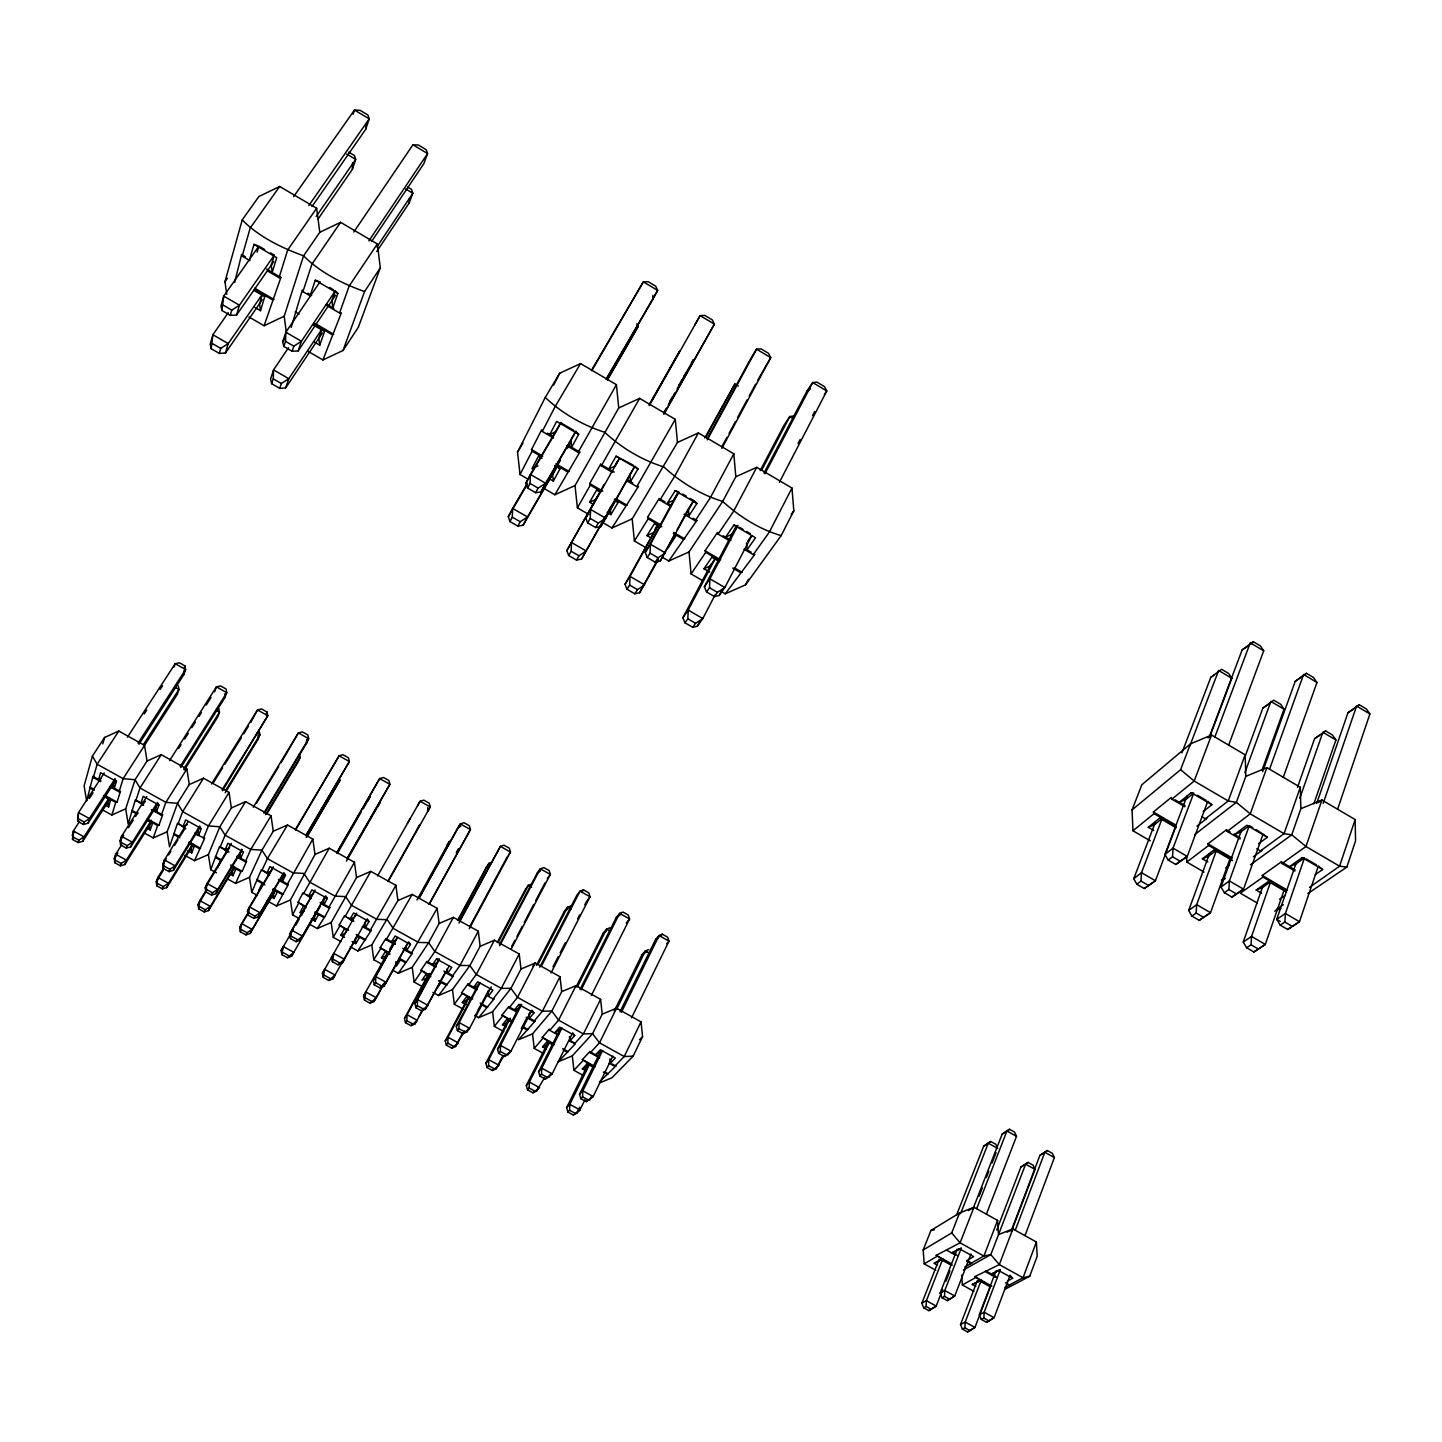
<?xml version="1.0" encoding="UTF-8"?>
<svg xmlns="http://www.w3.org/2000/svg" width="1442" height="1442" viewBox="0 0 1442 1442"><rect width="100%" height="100%" fill="white"/><g stroke="black" fill="none" stroke-linecap="round" stroke-linejoin="round"><path stroke-width="1.5" d="M109.412 799.895L82.735 841.353L78.192 842.579L72.533 839.46L73.38 830.952L79.49 821.507M114.729 781.834L88.034 823.238L83.42 824.445L77.67 821.273L78.535 812.585L104.221 773.002M151.049 822.931L124.859 864.533L120.389 865.813L114.765 862.695L115.702 854.259L121.705 844.796M157.034 805.285L130.825 846.833L126.301 848.094L120.587 844.94L121.561 836.306L146.778 796.579M192.507 845.859L166.785 887.605L162.423 888.921L156.817 885.839L157.845 877.475L163.739 867.958M200.168 826.987L173.437 870.319L169.02 871.635L163.306 868.481L164.388 859.937L187.947 821.958M138.991 744.216L183.891 674.604L184.017 670.62M262.264 299.738L225.457 353.02L219.31 353.398L211.199 348.712L212.893 334.742L228.287 312.68M232.955 870.085L208.549 910.587L204.277 911.957L198.69 908.875L199.825 900.583L206.765 889.137M273.764 261.561L236.56 315.059L230.287 315.365L221.978 310.535L223.744 296.097L258.695 246.366M241.427 851.339L215.867 893.716L211.541 895.067L205.864 891.949L207.017 883.477L231.315 843.444M180.845 767.523L224.916 697.64L225.042 693.674M274.088 892.832L250.133 933.479L245.969 934.885L240.399 931.82L241.625 923.601L248.439 912.119M283.191 874.483L258.118 917.022L253.882 918.41L248.222 915.291L249.484 906.892L272.466 868.156M225.222 792.721L257.956 739.584L258.082 735.672M322.431 332.886L285.696 387.88L279.73 388.367L271.673 383.698L273.259 378.813L273.565 369.891L288.544 347.666M335.571 295.177L298.188 350.875L292.113 351.271L283.858 346.477L285.534 341.357L285.84 332.219L319.818 282.109M281.929 954.676L283.245 946.529L293.699 952.279L291.554 956.28L287.463 957.722L281.929 954.676L281.136 950.548L283.245 946.529M324.774 897.537L300.188 940.22L296.043 941.662L290.419 938.562L291.771 930.234L314.32 891.336M264.661 812.801L306.497 743.441L306.623 739.494M318.123 218.932L352.389 169.327L352.605 162.964M323.278 977.442L324.702 969.348L335.121 975.08L332.796 978.992L328.794 980.47L323.278 977.442L322.431 973.278L355.994 914.444M332.417 961.706L333.877 953.468L344.458 959.291L342.078 963.328L338.023 964.806L332.417 961.706L331.534 957.506L333.877 953.468M312.031 206.512L365.763 129.221L365.926 124.877M369.963 1003.127L376.344 997.792L373.875 1001.595L369.963 1003.127L364.465 1000.099L365.98 992.078L376.344 997.792L384.978 982.092M407.906 943.212L386.348 982.399L383.806 986.328L379.841 987.86L374.253 984.778L375.587 982.687L375.803 976.594L397.487 937.426L395.649 940.148L391.395 941.987L395.198 944.095M376.759 251.521L409.204 202.943L409.348 198.726M423.768 1008.589L414.791 1024.108L410.952 1025.677L405.472 1022.666L406.86 1020.702L407.077 1014.717L429.428 973.422M449.183 966.086L425.336 1009.238L421.479 1010.806L415.909 1007.742L417.333 1005.705L417.567 999.63L438.801 960.336M427.751 807.52L427.607 811.449L430.239 806.979L429.229 803.176L423.84 800.148L420.091 801.265L417.495 805.772M464.54 1031.084L455.528 1046.532L451.779 1048.136L446.335 1045.144L447.795 1043.215L448.011 1037.267L468.884 997.792M491.325 986.905L469.587 1028.326L466.721 1032.057L462.936 1033.662L457.402 1030.615L458.898 1028.633L459.151 1022.576L479.952 983.138M504.123 1055.454L496.084 1068.864L492.443 1070.505L486.999 1067.513L488.55 1065.656L488.784 1059.708L510.252 1018.142M555.981 468.56L523.067 525.248L517.84 526.114L509.963 521.571L512.289 517.173L512.631 508.395L527.412 483.178M531.503 1011.04L510.955 1051.146L507.908 1054.769L504.231 1056.427L498.698 1053.381L500.302 1051.452L500.554 1045.414L520.941 1005.849M571.429 439.486L540.966 491.92L535.667 492.713L527.61 488.045L530.043 483.43L530.404 474.436L560.902 422.452M544.643 1077.625L536.496 1091.089L532.927 1092.784L527.52 1089.81L529.142 1087.989L529.394 1082.059L549.42 1042.35M572.258 1033.644L552.142 1073.875L545.346 1079.085L539.849 1076.056L541.525 1074.182L541.777 1068.161L562.001 1027.966M607.082 513.911L581.541 559.081L576.494 560.055L568.653 555.512L571.14 551.241L571.519 542.498L600.196 491.758M587.633 522.887L590.229 518.417L590.625 509.459L605.73 518.237L600.737 526.654L595.636 527.538L587.633 522.887L585.722 517.93L619.375 458.556M584.929 1099.831L579.99 1109.925L576.728 1113.242L573.249 1114.972L567.86 1112.016L569.572 1110.25L569.824 1104.338L589.706 1063.962M612.85 1056.139L593.149 1096.497L586.281 1101.652L580.82 1098.642L582.568 1096.821L582.838 1090.819L602.648 1050.479M658.525 559.352L639.653 592.716L634.786 593.78L627 589.273L629.649 585.11L630.046 576.403L657.858 525.339M606.397 379.3L652.667 299.666L652.847 295.412M693.115 501.672L660.166 561.172L655.227 562.164L647.278 557.531L650.054 553.169L650.45 544.247L678.335 493.02M715.286 594.573L702.813 618.564L697.423 626.152L692.719 627.306L684.986 622.818L687.816 618.78L688.213 610.092L715.178 558.739M751.624 535.901L724.857 587.525L719.216 595.474L714.475 596.555L706.562 591.959L709.518 587.723L709.933 578.837L737.962 525.321M939.157 1259.245L921.853 1303.207L923.673 1307.786L926.088 1306.452L926.395 1300.684L942.689 1259.245M957.254 1249.169L940.112 1293.113L941.987 1297.746L944.474 1296.376L944.798 1290.518L961.147 1248.52M977.442 1280.424L960.534 1324.495L962.409 1329.109L964.914 1327.83L965.221 1322.062L981.119 1280.514M996.098 1270.69L979.352 1314.744L981.299 1319.412L983.859 1318.096L984.183 1312.238L1000.153 1270.15M1155.439 822.048L1133.754 878.683L1136.873 884.27L1140.983 881.098L1141.487 872.68L1162.162 818.479L1154.411 824.734L1148.265 827.293L1153.744 830.484M1187.018 796.002L1164.956 854.439L1168.218 860.081L1172.526 856.764L1173.049 848.166L1193.525 793.677M1209.532 853.538L1188.659 910.461L1191.903 916.103L1196.157 913.02L1196.68 904.657L1216.561 850.185L1208.54 856.26L1202.394 858.783L1207.819 861.956M1241.454 830.358L1221.014 887.01L1224.402 892.724L1228.854 889.498L1229.395 880.936L1249.078 826.176M1262.561 886.974L1243.238 942.059L1246.609 947.754L1251.025 944.78L1251.548 936.435L1270.853 881.134M1296.358 862.46L1276.729 919.383L1280.244 925.151L1284.858 922.051L1285.417 913.507L1304.289 858.459M143.605 805.393L135.35 799.841L128.158 824.031L125.706 808.836L135.061 779.762L147.03 761.052L144.56 745.37L118.803 731.04L104.617 737.439L92.414 756.095L84.105 785.818L86.646 801.085L92.991 776.373L100.814 780.699M226.755 294.384L224.97 281.731L242.238 219.887L258.893 196.527L279.676 186.469L316.645 208.243L319.782 232.306L303.595 255.829L284.182 316.213L286.435 332.958M72.533 839.46L73.38 830.952L84.051 836.829L82.735 841.353M245.356 256.712L241.607 254.531L234.631 282.56M102.779 743.892L104.617 737.439M100.706 781.618L93.351 777.562L97.155 764.224L118.803 731.04M249.935 260.678L242.166 256.135L250.169 228.106L279.676 186.469M78.192 842.579L78.877 840.181L84.051 836.829L108.384 799.048M83.42 824.445L84.141 821.976L89.404 818.569L114.963 778.95L116.369 781.474L114.224 788.468L110.313 786.305M219.31 353.398L220.752 348.405L228.215 343.611L261.363 295.718M230.287 315.365L231.783 310.12L239.426 305.217L274.124 255.396M249.7 259.163L253.99 244.383L257.235 245.537M88.034 823.238L89.404 818.569L78.535 812.585L77.67 821.273M225.457 353.02L228.215 343.611L212.893 334.742L210.226 344.187L211.199 348.712M236.56 315.059L239.426 305.217L223.744 296.097L220.968 306.01L221.978 310.535M257.091 252.17L258.857 246.131L264.643 249.502M114.927 779.022L113.467 783.799L114.224 788.468M262.426 294.186L259.524 303.721L260.479 310.697L254.982 307.506M108.565 806.961L110.637 800.184L109.231 797.75L107.826 802.365L108.565 806.961L104.707 804.816M260.479 310.697L264.769 296.71L253.666 290.239M266.59 269.041L272.232 272.322L276.72 257.667L253.99 244.383M102.148 809.665L111.845 815.018L115.775 802.383L117.054 802.112L120.371 791.532L110.583 786.124M109.88 786.719L119.055 791.802L123.165 778.644L177.294 694.377L178.934 689.456L178.339 685.869M248.997 316.988L264.084 325.748L280.884 277.459L273.403 273.097M267.401 270.88L279.045 277.675L287.643 250.061L316.645 208.243M174.067 667.087L175.185 663.68L179.457 662.815L184.973 665.916L185.585 669.521L183.891 674.604M353.11 114.224L354.462 110.061L360.085 110.349L367.908 114.999L369.224 118.839L365.763 129.221M114.765 862.695L114.26 858.693L115.702 854.259L126.337 860.117L124.859 864.533M120.587 844.94L120.065 840.884L121.561 836.306L132.358 842.272L130.825 846.833M283.858 346.477L282.686 341.88L285.84 332.219L301.432 341.267L298.188 350.875M291.194 327.334L302.351 290.004L302.928 291.626L310.643 296.133M135.728 801.031L140 787.981L161.252 754.671L186.883 768.947L189.281 784.538L177.528 803.32L167.146 831.746L169.525 846.887L177.528 823.202L185.748 828.735M302.928 291.626L311.905 264.265L340.582 222.32L377.335 243.95L380.309 267.851L358.355 327.244L343.034 350.478L322.918 359.959L307.921 351.235M184.071 668.619L184.973 665.916M1307.876 893.571L1346.846 867.075L1355.552 840.866L1355.156 819.579L1321.935 800.022L1300.846 808.728L1291.762 834.81L1250.448 864.785M310.463 294.655L315.275 280.217L319.98 281.875M352.389 169.327L355.705 159.395L354.444 155.556L348.712 152.149M120.389 865.813L121.182 863.47L126.337 860.117L151.428 820.3M126.301 848.094L127.112 845.679L132.358 842.272L157.466 802.509L158.926 805.069L156.529 811.9L152.618 809.737M279.73 388.367L281.352 383.5L288.797 378.723L322.287 328.632M292.113 351.271L293.826 346.17L301.432 341.267L335.157 291.086M1355.156 819.579L1339.582 866.191L1309.516 887.335M285.696 387.88L288.797 378.723L273.565 369.891L270.555 379.102L271.673 383.698M1318.15 866.57L1299.476 921.69L1287.688 929.477L1280.244 925.151M1337.563 809.341L1369.9 713.97L1366.349 708.959L1359.283 704.759L1347.964 712.763L1316.708 803.41M1323.179 803.428L1356.598 706.057L1369.9 713.97M1284.443 889.047L1265.319 944.42L1253.891 951.972L1246.609 947.754M1313.86 803.861L1335.923 739.962L1332.516 735.005L1325.613 730.914L1314.599 738.664L1297.494 787.386M156.872 804.131L155.79 807.25L156.529 811.9M322.071 328.938L318.826 338.257L319.745 345.197L314.284 342.006M1299.837 798.183L1322.873 732.248L1335.923 739.962M150.202 829.979L152.528 823.364L151.049 820.877L149.481 825.401L150.202 829.979L146.363 827.852M319.745 345.197L324.522 331.534L313.491 325.099M337.843 293.429L332.85 307.741L331.912 300.621L335.319 290.851L337.843 293.429L315.275 280.217M1194.697 834.63L1236.353 802.347L1245.816 776.391L1266.905 767.631L1300.305 787.296L1284.065 833.674L1260.47 850.906L1256.757 848.743M143.605 832.575L153.267 837.91L157.647 825.563L158.926 825.293L162.604 814.928L152.87 809.539M151.482 809.755L161.324 815.199L165.884 802.347L186.883 768.947M322.918 359.959L341.375 312.806L339.573 313.04L326.072 305.145M339.573 313.04L349.144 286.075L377.335 243.95M1263.012 834.323L1243.545 889.155L1231.901 897.068L1224.402 892.724M1283.254 777.382L1316.961 682.481L1313.518 677.524L1306.434 673.306L1295.204 681.417L1262.651 771.632M1266.905 767.631L1250.25 813.865L1227.124 831.439L1226.403 829.799L1207.963 843.84L1208.666 845.463L1231.919 859.017M1269.519 769.307L1303.568 674.514L1316.961 682.481M214.606 691.854L216.408 686.843L220.608 685.941L226.106 689.024L226.773 692.665L224.916 697.64M1230.224 858.152L1210.523 912.678L1199.239 920.338L1191.903 916.103M1262.038 770.046L1284.011 709.23L1280.712 704.309L1273.755 700.199L1262.868 708.058L1245.095 756.545M343.034 350.478L364.574 291.554L380.309 267.851M1244.879 772.678L1270.889 701.443L1284.011 709.23M1150.265 840.83L1132.961 830.772L1132.042 809.917L1141.848 784.736L1190.479 743.874L1211.55 735.041L1245.149 754.815L1228.224 800.959L1205.422 818.75L1201.691 816.569M1005.146 1289.202L1029.75 1276.224L1037.213 1256.144L1036.383 1242.013L1012.879 1228.926L998.477 1234.586L997.576 1220.401L973.963 1207.26L959.561 1212.956L930.973 1230.423L923.186 1249.998L924.196 1263.859L935.768 1270.258M1207.549 801.878L1187.271 856.44L1175.753 864.461L1168.218 860.081M1228.62 745.244L1263.715 650.811L1260.398 645.926L1253.26 641.69L1242.157 649.891L1209.856 735.474M156.817 885.839L156.241 881.801L157.845 877.475L168.444 883.297L166.785 887.605M163.306 868.481L162.712 864.407L164.388 859.937L175.149 865.885L173.437 870.319M177.907 824.391L182.665 811.648L203.502 778.211L229.044 792.433L231.369 807.953L219.833 826.789L208.405 854.583L210.712 869.652L216.462 872.825M409.204 202.943L412.827 193.228L411.439 189.317L407.617 187.063M1036.383 1242.013L1023.045 1277.756L1009.436 1284.948L1005.525 1282.785M1214.813 737.114L1250.268 642.808L1263.715 650.811M1175.897 826.482L1155.421 880.756L1144.263 888.542L1136.873 884.27M1209.766 736.754L1231.81 678.299L1228.62 673.45L1221.626 669.304L1210.847 677.271L1181.935 752.814M1009.959 1275.575L994.097 1317.718L986.544 1322.314L981.299 1319.412M1025.028 1235.56L1054.372 1157.62L1052.372 1153.366L1047.325 1150.536L1039.952 1155.294L1011.239 1230.819M1015.312 1230.152L1044.855 1152.266L1047.325 1150.536M162.423 888.921L163.288 886.65L168.444 883.297L191.894 845.246M169.02 871.635L169.904 869.274L175.149 865.885L199.771 825.96M1132.042 809.917L1180.619 769.686L1190.479 743.874M1189.992 745.532L1218.616 670.494L1231.81 678.299M989.987 1287.922L974.972 1327.433L967.582 1331.939L962.409 1329.109M1011.329 1231.792L1035.032 1169.408L1033.085 1165.208L1028.11 1162.414L1020.882 1167.083L996.746 1230.044M997.576 1220.401L983.895 1256.036L970.682 1263.48L966.753 1261.299M970.989 1253.981L954.73 1295.997L947.25 1300.648L941.987 1297.746M986.436 1214.074L1016.52 1136.35L1014.591 1132.132L1009.508 1129.284L1002.19 1134.097L972.791 1209.405M942.671 1289.49L936.2 1306.091L928.864 1310.652L923.673 1307.786M945.916 1281.199L949.954 1270.835M979.082 1196.175L982.326 1187.884M986.364 1177.519L988.797 1171.283M992.042 1162.991L996.08 1152.627M976.685 1208.648L1006.949 1130.979L1009.508 1129.284M199.14 827.564L197.933 830.592L198.654 835.224L194.76 833.079M923.186 1249.998L951.72 1232.928L959.561 1212.956M960.588 1213.659L988.275 1143.2L990.816 1141.505L995.827 1144.299L997.071 1147.093M191.678 852.907L194.219 846.436L192.705 843.93L190.975 848.347L191.678 852.907L187.839 850.78M198.654 835.224L201.285 828.555L185.639 819.867L183.08 826.608L187.334 824.716M956.461 1215.282L983.66 1146.21L988.365 1143.109M184.9 855.394L194.508 860.694L204.674 838.235L195.553 834.161M203.394 838.505L208.441 825.942L229.044 792.433M265.995 714.637L267.058 712.042L261.579 708.959L257.487 709.915L211.523 783.979M257.956 739.584L259.902 734.843L259.181 731.202M210.712 869.652L219.544 846.472L227.728 851.988M219.923 847.662L225.132 835.206L245.591 801.644L271.024 815.793L273.259 831.241L261.939 850.167L249.502 877.313L251.737 892.31L257.451 895.464M198.69 908.875L198.041 904.819L199.825 900.583L210.37 906.387L208.549 910.587M205.864 891.949L205.197 887.839L207.017 883.477L217.742 889.39L215.867 893.716M217.706 867.291L220.41 860.91M228.972 852.024L225.096 849.879L227.89 843.282L243.482 851.934L240.598 858.459L236.722 856.314M204.277 911.957L205.233 909.722L210.37 906.387L233.388 868.192M211.541 895.067L212.533 892.778L217.742 889.39L241.914 849.32M241.859 849.392L239.913 853.862L240.598 858.459M232.955 875.727L235.767 869.4L234.181 866.876L232.288 871.202L232.955 875.727L229.152 873.618M227.944 879.169L235.605 883.405L240.886 871.599L242.13 871.328L246.564 861.433L238.849 857.161M237.497 857.395L245.302 861.721L250.8 849.428L271.024 815.793M299.359 753.733L300.152 757.41L298.043 762.043L266.662 814.135M306.497 743.441L308.66 738.664L307.849 734.969L302.387 731.905L298.386 732.897L253.287 807.232M251.737 892.31L261.381 869.634L269.528 875.132M261.759 870.824L267.437 858.657L287.499 824.986L312.824 839.082L314.987 854.457L290.437 899.952L292.582 914.877L298.278 918.031M240.399 931.82L239.678 927.729L241.625 923.601L252.134 929.387L250.133 933.479M248.222 915.291L247.483 911.164L249.484 906.892L260.155 912.786L258.118 917.022M258.893 890.056L261.831 883.82M273.277 866.804L271.186 871.184L266.932 873.041L269.96 866.606L285.498 875.222L282.362 881.603L278.504 879.458M245.969 934.885L246.997 932.722L252.134 929.387L274.719 891.048M253.882 918.41L254.964 916.175L260.155 912.786L283.029 873.996M599.926 1082.762L611.913 1077.805L633.146 1056.157L642.573 1036.654L641.041 1021.855L616.545 1008.21L602.215 1014.195L592.59 1033.644L572.294 1055.886L558.306 1061.709L575.502 1043.648L568.671 1040.818M641.041 1021.855L624.206 1056.535L614.707 1066.323L609.065 1063.187M275.494 889.732L273.439 893.95L274.088 898.456L270.285 896.365M589.796 1099.922L591.761 1095.902M631.56 1017.8L668.998 941.103L667.592 937.138L662.347 934.182L659.084 935.534L655.587 939.463L620.024 1011.833M274.088 898.456L277.116 892.292L273.295 890.165M576.728 1113.242L579.702 1107.204M567.86 1112.016L566.616 1107.672L588.534 1063.205M614.22 1011.094L641.978 954.766L645.367 950.945L648.612 949.593M616.545 1008.21L599.493 1042.818L590.247 1052.768L599.656 1057.977M616.545 1009.472L645.367 950.945L649.279 953.144M580.82 1098.642L579.522 1094.262L600.269 1052.047M621.448 1012.176L659.084 935.534L668.998 941.103L666.637 943.717M266.986 900.745L276.522 906.009L288.292 884.541L280.595 880.287M279.261 880.521L287.03 884.829L312.824 839.082M527.484 1017.043L534.982 1021.188L518.543 1039.736L532.513 1033.878L551.853 1011.04L561.695 991.663L576.007 985.643L600.593 999.342L583.397 1033.914L574.331 1043.954M548.933 1077.39L550.952 1073.389M591.364 995.413L629.595 918.969L628.261 915.039L622.998 912.065L619.645 913.381L616.311 917.418L579.99 989.554M581.216 989.771L619.645 913.381L629.595 918.969L626.225 922.97M536.496 1091.089L538.515 1087.088M576.007 985.643L558.577 1020.143L549.781 1030.363L557.333 1034.545M527.52 1089.81L526.33 1085.502L548.699 1041.178M575.935 987.229L603.261 933.064L606.505 929.171L609.822 927.837M577.467 986.761L606.505 929.171L610.435 931.37M539.849 1076.056L538.623 1071.712L559.802 1029.624M527.772 479.014L520.039 474.526L517.552 452.103L545.274 397.433L559.658 373.244L580.549 363.582L616.419 384.69L618.726 407.942L575.034 485.575L577.395 507.854L588.931 514.56M553.656 385.068L559.658 373.244M721.487 591.599L725.272 593.816L745.514 584.857L781.149 535.631L793.821 510.828L791.982 488.045L756.762 467.316L735.817 476.743L722.712 501.401L689.024 551.962L668.8 560.992L663.068 557.657M474.887 1015.601L478.618 1017.673L492.587 1011.779L510.955 988.347L520.995 969.024L535.306 962.968L560.001 976.721L542.426 1011.184L533.792 1021.513L526.204 1017.295M496.084 1068.864L502.267 1056.86M745.514 584.857L748.398 579.251M521.229 1028.777L526.348 1018.791M553.007 966.825L558.126 956.821M560.163 952.82L565.3 942.834M577.593 918.842L579.648 914.841M584.767 904.855L586.822 900.853M551.006 972.953L590.048 896.762L588.787 892.832L583.487 889.858L580.063 891.138L576.854 895.266L539.777 967.167M306.155 907.721L298.097 902.295L303.036 892.706L311.166 898.186M541.399 456.591L532.098 451.184L531.503 449.58L541.687 429.824L542.3 431.446L553.602 438.044M498.698 1053.381L497.544 1049.055L520.202 1005.11M541.327 966.302L580.063 891.138L590.048 896.762L587.885 899.484M791.982 488.045L769.289 532.17L753.247 554.647L744 549.24M292.582 914.877L298.476 903.467M303.415 893.896L329.227 848.22L354.444 862.262L356.535 877.565L331.191 922.501L333.264 937.354L340.835 941.536M520.039 474.526L532.098 451.184M542.3 431.446L555.08 406.698L580.549 363.582M486.999 1067.513L485.882 1063.241L508.611 1019.26M536.514 965.275L564.399 911.29L567.499 907.306L570.888 906.009M537.848 964.698L567.499 907.306L570.78 909.145M719.216 595.474L722.316 589.49M798.039 443.577L800.112 439.576M812.549 415.584L814.622 411.583M779.419 482.295L826.789 390.962L824.409 386.564L816.947 382.13L812.693 382.581L806.835 391.269L763.972 473.102M432.888 992.402L438.53 995.521L452.482 989.591L469.894 965.545L480.132 946.312L494.426 940.22L519.228 954.027L501.293 988.365L493.092 998.964L487.378 995.791M697.423 626.152L699.496 622.169M303.09 906.658L299.9 912.732L304.1 910.911M290.419 938.562L289.608 934.38L291.771 930.234L302.405 936.092L324.829 897.176M509.963 521.571L508.287 516.687L512.631 508.395L527.502 516.993L523.067 525.248M527.61 488.045L525.861 483.142L530.404 474.436L545.617 483.286L540.966 491.92M706.562 591.959L704.363 586.858L736.051 526.402M764.945 473.769L812.693 382.581L826.789 390.962L824.409 394.405M315.095 889.984L312.842 894.274L308.588 896.131L311.869 889.84L327.334 898.42L323.963 904.639L320.124 902.512M559.802 424.525L556.053 431.627L549.817 434.493L556.648 421.425L578.675 434.33L571.681 447.254L568.04 445.127M455.528 1046.532L462.774 1032.742M684.986 622.818L682.895 617.753L711.104 564.056M760.204 470.597L784.232 424.849L789.837 416.522L794.055 415.999M466.721 1032.057L468.812 1028.074M475.085 1016.105L488.676 990.221M511.694 946.385L514.83 940.4M516.921 936.417L522.148 926.449M524.239 922.465L533.648 904.531M535.739 900.547L545.166 882.63M761.845 469.858L789.837 416.522L793.28 418.577M511.009 949.413L550.339 874.447L549.132 870.553L543.814 867.579L540.317 868.805L537.253 873.023L499.419 944.69M498.085 942.563L528.331 885.334L531.81 884.09L530.223 886.253M457.402 1030.615L456.303 1026.307L478.383 984.507M499.725 945.682L540.317 868.805L550.339 874.447L547.257 878.629M756.762 467.316L733.599 511.261L718.098 534.117L729.201 540.606M367.728 801.085L370.089 796.633L363.222 808.854M494.426 940.22L476.275 974.486L468.344 985.247L475.95 989.464M446.335 1045.144L445.272 1040.89L467.118 999.576M497.292 942.545L525.375 889.426L528.331 885.334L531.629 887.19M287.463 957.722L293.699 952.279M296.043 941.662L302.405 936.092L300.188 940.22M517.84 526.114L520.183 521.734L527.502 516.993L560.541 460.106M535.667 492.713L538.118 488.135L545.617 483.286L575.881 431.194M392.621 970.16L398.262 973.278L412.214 967.33L428.653 942.671L439.107 923.493L453.383 917.364L478.293 931.226L459.98 965.455L452.229 976.324L444.569 972.088M602.377 522.383L611.985 527.97L632.191 518.868L677.452 442.442L698.379 432.942L733.816 453.797L710.365 497.652L695.206 520.742L684.031 514.235M315.888 913.867L314.41 916.625L315.041 921.096L311.256 919.005M660.166 561.172L675 533.63M677.127 529.701L687.726 510.035M721.649 447.11L726.948 437.268M729.075 433.339L735.42 421.551M737.547 417.603L747.082 399.921M749.209 395.973L755.572 384.185M757.699 380.237L770.749 357.634L768.496 353.308L760.997 348.838L756.581 349.198L751.012 358.103L707.211 438.602M721.829 448.408L770.749 357.634L756.581 349.198L707.265 439.828M414.791 1024.108L416.9 1020.179M419.009 1016.249L423.227 1008.409M425.336 1009.238L444.316 973.945M469.605 926.9L507.53 856.332M469.263 928.738L510.468 852.042L509.332 848.184L503.979 845.192L500.392 846.382L459.367 921.204M315.041 921.096L318.303 915.075L314.5 912.966M553.331 481.105L560.037 468.758L557.153 465.928L552.61 474.364L553.331 481.105L549.456 478.852M405.472 1022.666L404.499 1018.449L426.778 977.261M457.547 920.411L486.206 867.471L489.018 863.289L492.569 862.082M458.159 920.32L489.018 863.289M415.909 1007.742L414.899 1003.47L437.124 962.337M458.989 923.006L500.392 846.382L510.468 852.042L508.503 854.908M639.653 592.716L656.759 561.046M377.732 806.691L380.147 802.257L346.404 861.09M636.787 323.837L638.049 326.631L607.37 380.039M652.667 299.666L657.696 290.383L655.695 286.201L648.107 281.677L643.348 281.857L591.4 370.45M453.383 917.364L434.853 951.522L427.355 962.553L435.015 966.789M627 589.273L625.035 584.262L658.147 524.798M655.191 528.944L657.354 524.96M704.778 437.971L734.879 383.969L738.34 386.023M705.985 436.98L734.879 383.969M647.278 557.531L645.223 552.484L677.289 493.597M309.67 924.322L317.276 928.522L324.666 916.986L329.839 907.559L322.179 903.323M320.845 903.557L328.596 907.847L354.444 862.262M543.255 488.009L554.846 494.75L579.792 452.067L572.168 447.615M566.778 445.74L578.08 452.337L616.419 384.69M350.28 946.763L357.85 950.945L371.784 944.961L397.902 900.565L412.178 894.4L437.178 908.334L411.186 953.595L403.508 949.341M698.379 432.942L674.459 476.617L659.841 500.104L671.017 506.611M383.806 986.328L405.292 947.25M428.941 904.278L470.434 829.565L469.353 825.725L464 822.715L460.322 823.869L457.565 828.285L418.685 898.564M429.464 904.026L470.434 829.565L460.322 823.869L419.153 898.276M373.875 1001.595L383.572 983.985M456.249 852.637L458.412 848.707M364.465 1000.099L363.546 995.899L387.682 952.874M389.845 948.962L393.107 943.086M416.972 899.97L449.525 841.155L446.876 845.427M374.253 984.778L373.298 980.542L395.991 939.553M618.726 407.942L639.635 398.371L675.289 419.352L636.823 486.639L627.468 481.177M412.178 894.4L386.222 939.769L393.9 944.023M356.535 877.565L370.792 871.365L395.901 885.352L369.981 930.775L362.266 926.503M581.541 559.081L601.17 524.023M603.351 520.129L605.532 516.236M607.713 512.343L609.894 508.431M669.899 401.291L672.08 397.397M678.623 385.717L681.904 379.859M684.085 375.965L686.266 372.072M609.281 510.017L611.462 506.106M664.005 412.268L666.186 408.374M668.385 404.463L674.946 392.729M677.145 388.817L679.326 384.906M681.507 380.994L684.806 375.136M686.987 371.225L693.548 359.509L691.511 362.969M600.737 526.654L630.28 473.877M664.203 413.295L714.385 324.108L712.258 319.854L704.705 315.365L700.127 315.636L694.864 324.756M634.264 467.262L605.73 518.237L598.268 523.086L595.636 527.538M663.897 414.305L714.385 324.108L700.127 315.636L649.242 405.689M332.796 978.992L357.129 935.984M388.799 879.566L419.892 824.554L417.351 828.898M342.078 963.328L366.466 920.248M388.132 881.549L430.239 806.979L420.091 801.265L377.588 875.889M568.653 555.512L566.832 550.574L597.619 496.12M602.017 488.333L604.216 484.44M649.279 404.697L679.597 351.235L649.819 403.922M614.833 465.838L617.032 461.945M347.252 930.451L339.212 925.043L344.512 915.688L352.623 921.15M601.404 491.578L590.319 485.107L589.706 483.503L600.629 464.252L608.2 468.668M333.264 937.354L339.591 926.215M344.908 916.878L370.792 871.365M577.395 507.854L590.319 485.107M612.49 472.435L601.242 465.874L639.635 398.371M347.27 858.242L389.881 784.304L388.925 780.537L383.518 777.49L379.679 778.572L336.851 852.456M347.143 858.729L389.881 784.304L379.679 778.572L336.797 852.961M291.554 956.28L319.944 907M323.278 901.232L325.513 897.05M344.53 937.408L340.763 935.317L344.169 929.369L347.288 929.459M353.903 921.222L350.064 919.113L353.596 912.966L368.99 921.51L365.385 927.585L364.772 923.042L367.223 918.896L368.99 921.51M593.491 504.484L589.634 502.231L596.609 490.082L600.178 492.155M614.202 472.093L608.776 468.92L616.076 456.195L633.038 465.045M407.383 823.31L409.889 818.948M346.513 930.811L344.944 933.515L340.763 935.317M356.751 913.092L354.335 917.256L350.064 919.113M600.503 491.199L595.726 499.473L589.634 502.231M619.015 459.151L615.013 466.072L608.776 468.92M322.431 973.278L324.702 969.348M566.832 550.574L571.519 542.498L586.299 551.06L578.999 555.783L576.494 560.055M585.722 517.93L590.625 509.459M606.145 379.12L657.696 290.383L643.348 281.857L591.797 370.684M567.301 448.462L570.69 442.64M607.587 379.084L638.049 326.631M289.608 934.38L313.202 893.679M281.136 950.548L293.393 929.008M295.754 925.313L299.035 919.275M301.378 915.616L304.677 909.542M337.374 853.502L361.077 812.207M525.861 483.142L556.54 430.798M508.287 516.687L527.538 483.827M305.902 835.224L349.361 761.538L348.477 757.789L343.052 754.743L339.122 755.788L295.448 829.402M305.992 835.819L349.361 761.538L339.122 755.788L295.592 830.033M281.154 880.125L283.425 876.267M306.335 837.387L340.222 779.888L307.164 836.684M328.794 980.47L335.121 975.08M338.023 964.806L344.458 959.291M356.805 936.507L355.219 939.193L355.832 943.645L352.064 941.572M614.094 501.329L610.2 507.89L610.885 514.596L607.01 512.343M517.552 452.103L522.959 443M247.483 911.164L271.547 870.589M239.678 927.729L248.853 912.245M355.832 943.645L359.328 937.769M610.885 514.596L618.041 502.555L614.472 500.482M637.977 469.01L630.496 481.61L629.812 474.724L634.895 466.127L637.977 469.01L616.076 456.195M357.85 950.945L371.207 930.469L363.582 926.251M611.985 527.97L638.5 486.369L636.823 486.639M263.778 813.072L308.66 738.664L298.386 732.897L281.082 762.728M265.616 814.712L300.152 757.41M198.041 904.819L207.269 889.588M205.197 887.839L229.711 847.409M256.55 803.14L278.739 766.567M222.068 789.856L267.797 715.719L267.058 712.042M222.537 790.721L267.797 715.719L257.487 709.915L250.818 722.388M225.907 790.054L259.902 734.843L256.514 732.951M156.241 881.801L163.288 870.427M162.712 864.407L166.245 858.729M168.588 854.944L170.931 851.159M174.464 845.481L177.979 839.803M180.34 836.018L185.027 828.429M213.218 782.988L222.627 767.847M224.97 764.062L241.409 737.547M243.77 733.762L248.457 726.191M390.061 954.135L380.147 947.7L385.825 938.58L395.306 943.825M661.77 526.745L648.179 518.832L647.566 517.227L659.228 498.463L659.841 500.104M381.319 963.905L373.784 959.741L380.544 948.872M645.872 547.654L634.39 540.984L648.179 518.832M385.194 959.885L381.445 957.812L385.086 952.008L388.853 954.099M391.395 941.987L395.144 936.002L410.483 944.51L406.626 950.44L402.823 948.313M650.793 537.83L646.953 535.595L654.398 523.752L660.202 527.141M667.358 503.15L675.144 490.767L678.948 491.902L673.612 500.338L667.358 503.15L670.963 505.241M180.16 766.531L226.773 692.665L216.408 686.843L169.579 760.637M183.675 769.091L219.508 712.204L218.842 708.581M184.378 769.974L217.706 717.034L219.508 712.204L216.102 710.293M114.26 858.693L117.847 853.033M387.303 953.378L385.645 956.01L381.445 957.812M120.065 840.884L123.651 835.224M128.428 827.69L133.223 820.138M135.62 816.37L138.017 812.585M142.794 805.051L145.191 801.265M178.7 748.452L181.097 744.667M184.684 739.007L188.271 733.347M191.858 727.687L195.445 722.045M199.05 716.386L201.429 712.6M206.224 705.066L211.001 697.513M363.546 995.899L365.98 992.078M373.298 980.542L375.803 976.594L386.348 982.399L379.841 987.86M625.035 584.262L630.046 576.403L644.736 584.911L637.454 589.634L634.786 593.78M645.223 552.484L650.45 544.247L665.483 552.989L658.039 557.82L655.227 562.164M143.659 744.252L178.934 689.456L175.527 687.546M72.1 835.495L74.533 831.728M138.09 743.099L185.585 669.521L175.185 663.68L127.473 737.186M690.033 498.391L693.728 500.554L688.321 508.936L688.952 515.767L685.365 513.658M89.404 798.471L93.063 792.83M144.272 713.898L146.705 710.131M160.116 689.456L162.549 685.707M400.173 960.372L396.442 966.104L395.865 961.67M668.097 547.888L675.703 536.172M688.952 515.767L696.919 503.492L693.728 500.554M398.262 973.278L412.394 953.306L404.805 949.088M668.8 560.992L696.865 520.454L693.097 518.255M376.849 247.015L412.827 193.228L405.635 188.974M371.567 241.535L423.822 163.721L427.607 153.555L426.147 149.644L418.36 145.011L412.935 144.813L353.795 232.018M368.882 240.904L427.607 153.555L412.935 144.813M282.686 341.88L285.192 338.167M430.816 976.685L420.938 970.25L426.958 961.363L427.355 962.553M719.216 560.217L705.715 552.358L705.084 550.754L717.467 532.495L718.098 534.117M423.515 987.229L414.142 982.038L421.334 971.439M702.47 580.567L691.078 573.934L705.715 552.358M425.823 974.558L421.947 980.199L426.147 978.415L428.797 974.576L425.823 974.558L429.59 976.631M432.528 964.77L436.529 958.948L439.54 958.984L436.8 962.95L432.528 964.77L436.331 966.879M709.68 572.095L703.948 568.761L711.861 557.225L719.558 561.713M733.87 525.104L725.596 537.163L731.869 534.369L737.511 526.168L733.87 525.104L755.518 537.776L747.064 549.708L746.487 542.931M714.385 559.766L710.059 566.039L703.948 568.761M316.177 216.498L355.705 159.395L346.675 154.042M404.499 1018.449L407.077 1014.717L417.405 1020.413L410.952 1025.677M414.899 1003.47L417.567 999.63L428.058 1005.416L421.479 1010.806M682.895 617.753L688.213 610.092L702.813 618.564L695.585 623.268L692.719 627.306M704.363 586.858L709.933 578.837L724.857 587.525L717.449 592.338L714.475 596.555M308.822 205.575L369.224 118.839L354.462 110.061L293.645 196.635M747.623 541.291L751.066 536.406M224.97 281.731L227.457 278.198M436.908 988.473L440.855 982.867M443.92 971.079L447.705 973.188L451.797 967.402L436.529 958.948M438.53 995.521L453.437 976.018L452.229 976.324M725.272 593.816L754.869 554.341L753.247 554.647M791.261 514.379L793.821 510.828M471.39 999.126L461.548 992.727L467.929 984.057L477.338 989.266M463.675 1009.418L454.32 1004.245L461.945 993.917M466.018 1004.569L462.305 1002.514L466.415 996.999L470.146 999.072M477.284 989.572L473.499 987.464L477.735 981.786L492.948 990.203L488.622 995.845L488.081 991.357M469.317 996.981L466.505 1000.73L462.305 1002.514M479.699 983.083L477.771 985.661L473.499 987.464M445.272 1040.89L448.011 1037.267L458.304 1042.927L451.779 1048.136M456.303 1026.307L459.151 1022.576L469.587 1028.326L462.936 1033.662M478.239 1009.382L481.376 1005.29M478.618 1017.673L494.282 998.657L493.092 998.964M581.775 892.057L583.487 889.858M532.873 966.05L535.306 962.968L517.516 997.359L509.134 1007.85L516.723 1012.05M511.802 1021.495L501.996 1015.114L508.72 1006.66L516.236 1010.806M503.655 1031.499L494.354 1026.362L502.393 1016.286M502.483 1024.721L506.827 1019.35L509.657 1019.296L506.701 1022.955L502.483 1024.721L506.196 1026.776M518.778 1004.533L514.307 1010.067L518.579 1008.264L521.643 1004.497L518.778 1004.533L533.919 1012.915L529.358 1018.413L528.835 1013.96L531.936 1010.211L533.919 1012.915M485.882 1063.241L488.784 1059.708L499.04 1065.35L492.443 1070.505M497.544 1049.055L500.554 1045.414L510.955 1051.146L504.231 1056.427M553.926 1044.801L542.264 1037.393L549.366 1029.155L549.781 1030.363M543.49 1053.507L534.225 1048.388L542.679 1038.582M546.212 1048.893L542.516 1046.856L547.059 1041.629L552.628 1044.711M558.685 1034.653L554.936 1032.58L559.64 1027.173L574.709 1035.536L569.932 1040.89L569.428 1036.456M549.835 1041.539L546.716 1045.089L542.516 1046.856M561.353 1028.344L554.936 1032.58M526.33 1085.502L529.394 1082.059L539.596 1087.683L532.927 1092.784M538.623 1071.712L541.777 1068.161L552.142 1073.875L545.346 1079.085M660.472 936.273L662.347 934.182M593.996 1066.972L582.388 1059.582L589.832 1051.578L597.258 1055.688M583.163 1075.426L573.934 1070.324L582.802 1060.771M582.37 1068.901L587.146 1063.799L589.85 1063.673L586.588 1067.134L582.37 1068.901L586.047 1070.919M599.133 1057.058L595.402 1054.985L600.341 1049.74L615.355 1058.067L610.345 1063.259L609.858 1058.843M601.927 1050.821L595.402 1054.985M566.616 1107.672L569.824 1104.338L579.99 1109.925L573.249 1114.972M579.522 1094.262L582.838 1090.819L593.149 1096.497L586.281 1101.652M639.527 1039.79L642.573 1036.654M599.439 1082.023L615.86 1065.998L612.147 1063.944M1250.394 644.195L1253.26 641.69M1208.108 737.907L1211.55 735.041L1194.192 781.041L1171.877 799.174L1171.174 797.534L1153.366 812.026L1154.069 813.648L1176.149 826.518M1306.434 673.306L1295.204 681.417M1132.961 830.772L1154.069 813.648M1148.265 827.293L1159.62 818.155L1176.149 827.78M1179.358 802.239L1191.218 792.667L1193.742 793.1L1185.648 799.607L1179.358 802.239L1184.945 805.501M986.544 1322.314L994.097 1317.718L984.183 1312.238L979.352 1314.744M1203.277 811.504L1211.857 804.744L1207.765 801.301M967.582 1331.939L974.972 1327.433L965.221 1322.062L960.534 1324.495M1196.932 826.122L1206.882 818.371L1205.422 818.75M1133.754 878.683L1141.487 872.68L1155.421 880.756L1144.263 888.542M1164.956 854.439L1173.049 848.166L1187.271 856.44L1175.753 864.461M1322.674 733.185L1325.613 730.914M1354.705 708.328L1359.283 704.759M1203.998 872.068L1186.802 862.064L1208.666 845.463M947.25 1300.648L954.73 1295.997L944.798 1290.518L940.112 1293.113M1202.394 858.783L1214.146 849.915L1232.423 860.568M928.864 1310.652L936.2 1306.091L926.395 1300.684L921.853 1303.207M1225.736 867.886L1229.143 865.38M1258.524 843.786L1267.41 837.243L1256.252 829.673M1318.529 802.527L1321.935 800.022L1305.965 846.508L1282.046 863.506L1281.325 861.865L1262.237 875.474L1262.94 877.096L1286.084 890.579M1253.332 856.782L1261.894 850.528L1260.47 850.906M1188.659 910.461L1196.68 904.657L1210.523 912.678L1199.239 920.338M1221.014 887.01L1229.395 880.936L1243.545 889.155L1231.901 897.068M1262.94 877.096L1240.336 893.193L1257.442 903.125M1261.606 893.247L1256.198 890.093L1268.365 881.513L1286.534 892.111M1302.234 857.611L1289.527 866.588L1295.817 864.01L1304.487 857.9L1302.234 857.611L1322.62 869.544L1315.284 874.609M1270.654 881.747L1262.345 887.587L1256.198 890.093M1028.11 1162.414L1020.882 1167.083M1279.559 899.213L1284.822 895.59M1276.188 909.542L1283.29 904.693M1243.238 942.059L1251.548 936.435L1265.319 944.42L1258.343 949.016L1251.025 944.78M1002.19 1134.097L1006.985 1130.943M1347.964 712.763L1353.011 709.428M1314.599 738.664L1319.556 735.42M1242.157 649.891L1247.258 646.557M1210.847 677.271L1214.182 675.108M1262.868 708.058L1269.501 703.714M537.253 873.023L540.552 870.878M564.399 911.29L567.625 909.181M616.311 917.418L621.214 914.21M603.261 933.064L606.487 930.973M655.587 939.463L658.85 937.336M641.978 954.766L646.791 951.612M983.66 1146.21L990.816 1141.505M457.565 828.285L460.881 826.14M486.206 867.471L489.451 865.362M1287.688 929.477L1290.716 927.512M1253.891 951.972L1256.955 949.99M806.835 391.269L810.332 389.016M1039.952 1155.294L1044.855 1152.266L1054.372 1157.62M968.393 1210.649L973.963 1207.26L960.084 1242.824L936.2 1255.351L952.243 1265.175M924.196 1263.859L936.669 1256.541M935.407 1262.723L942.798 1258.956L934.001 1263.282L937.534 1265.229M952.261 1252.647L961.273 1248.231L952.261 1252.647L957.65 1255.64M1007.129 1232.207L1012.879 1228.926L999.324 1264.598L974.738 1276.675L990.726 1286.462M966.645 1260.632L973.638 1256.667L959.164 1248.628M964.644 1267.121L971.746 1263.12L967.888 1260.993M963.364 1270.042L990.816 1254.612L1025.641 1164.145L1035.032 1169.408M961.67 1275.07L962.337 1284.93L975.189 1277.864M972.287 1284.443L981.227 1280.226L972.287 1284.443L975.819 1286.39M991.105 1274.169L1000.261 1269.843L991.105 1274.169L996.476 1277.143M1007.237 1281.163L1012.626 1278.279L1010.067 1275.269M1005.02 1287.49L1010.5 1284.588L1009.436 1284.948M319.782 232.306L340.582 222.32M264.084 325.748L284.182 316.213M538.046 465.892L531.954 468.668L538.479 456.195L542.066 458.304M554.846 494.75L575.034 485.575M101.355 778.5L98.525 779.78L100.579 772.714L116.369 781.474M646.953 535.595L653.064 532.855M147.03 761.052L161.252 754.671M111.845 815.018L125.706 808.836M145.137 801.337L140.901 803.248L143.191 796.345L158.926 805.069M189.281 784.538L203.502 778.211M153.267 837.91L167.146 831.746M231.369 807.953L245.591 801.644M194.508 860.694L208.405 854.583M225.096 849.879L229.35 848.004M273.259 831.241L287.499 824.986M235.605 883.405L249.502 877.313M314.987 854.457L329.227 848.22M276.522 906.009L290.437 899.952M317.276 928.522L331.191 922.501M1221.338 880.125L1225.412 878.448M1274.692 911.128L1280.802 908.64M970.682 1263.48L971.746 1263.12M614.707 1066.323L615.86 1065.998M533.792 1021.513L534.982 1021.188M411.186 953.595L412.394 953.306M369.981 930.775L371.207 930.469M328.596 907.847L329.839 907.559M1029.75 1276.224L1023.045 1277.756L999.324 1264.598L990.816 1254.612L983.895 1256.036L960.084 1242.824L951.72 1232.928M287.03 884.829L288.292 884.541M245.302 861.721L246.564 861.433M161.324 815.199L162.604 814.928M119.055 791.802L120.371 791.532M930.973 1230.423L934.452 1229.81M695.206 520.742L696.865 520.454M578.08 452.337L579.792 452.067M279.045 277.675L280.884 277.459M633.146 1056.157L624.206 1056.535L599.493 1042.818L592.59 1033.644L583.397 1033.914L558.577 1020.143L551.853 1011.04L542.426 1011.184L517.516 997.359L510.955 988.347L501.293 988.365L476.275 974.486L469.894 965.545L459.98 965.455L434.853 951.522L428.653 942.671L418.504 942.437L393.269 928.45L387.231 919.69L376.849 919.347L351.506 905.288L345.647 896.618L335.013 896.131L309.561 882.017L303.883 873.437L292.996 872.843L267.437 858.657L261.939 850.167L250.8 849.428L225.132 835.206L219.833 826.789L208.441 825.942L182.665 811.648L177.528 803.32L165.884 802.347L140 787.981L135.061 779.762L123.165 778.644L97.155 764.224L92.414 756.095M1346.846 867.075L1339.582 866.191L1305.965 846.508L1291.762 834.81L1284.065 833.674L1250.25 813.865L1236.353 802.347L1228.224 800.959L1194.192 781.041L1180.619 769.686M781.149 535.631C759.483 529.34 739.331 516.578 722.712 501.401C700.992 494.876 680.552 482.349 663.933 466.956C642.123 460.214 621.394 447.903 604.775 432.294C582.928 425.336 561.893 413.259 545.274 397.433M364.574 291.554C342.493 283.732 320.196 272.538 303.595 255.829C281.46 247.79 258.821 236.812 242.238 219.887M78.373 818.804L84.141 821.976M121.38 842.507L127.112 845.679M164.19 866.119L169.904 869.274M206.837 889.624L212.533 892.778M249.286 913.038L254.964 916.175M291.572 936.363L297.214 939.463M333.661 959.561L339.285 962.661M375.587 982.687L381.193 985.769M417.333 1005.705L422.903 1008.787M458.898 1028.633L464.45 1031.697M500.302 1051.452L505.836 1054.499M541.525 1074.182L547.023 1077.228M582.568 1096.821L588.066 1099.849M944.474 1296.376L949.755 1299.278M983.859 1318.096L989.122 1320.998M73.2 837.063L78.877 840.181M115.522 860.351L121.182 863.47M157.665 883.549L163.288 886.65M199.627 906.639L205.233 909.722M241.427 929.639L246.997 932.722M283.047 952.549L288.598 955.613M324.486 975.351L330.02 978.397M365.763 998.08L371.261 1001.108M406.86 1020.702L412.34 1023.712M447.795 1043.215L453.257 1046.225M488.55 1065.656L493.993 1068.648M529.142 1087.989L534.567 1090.981M569.572 1110.25L574.979 1113.224M926.088 1306.452L931.298 1309.318M964.914 1327.83L970.087 1330.678M89.927 787.116L93.802 789.261M105.428 795.696L117.054 802.112M131.907 810.332L137.693 813.54M147.354 818.876L158.926 825.293M173.707 833.476L179.475 836.666M189.082 841.984L200.618 848.347M215.345 856.512L221.095 859.684M230.648 864.966L242.13 871.328M256.802 879.44L264.427 883.658M273.962 888.939L283.479 894.202M298.097 902.295L305.686 906.495M315.167 911.741L324.666 916.986M339.212 925.043L348.658 930.27M356.21 934.452L365.673 939.679M380.147 947.7L389.556 952.892M398.983 958.101L406.5 962.265M420.938 970.25L430.311 975.441M439.684 980.632L447.182 984.778M461.548 992.727L472.742 998.927M480.204 1003.055L487.684 1007.183M501.996 1015.114L513.154 1021.278M522.437 1026.416L528.024 1029.498M542.264 1037.393L553.386 1043.539M562.632 1048.658L568.184 1051.741M582.388 1059.582L595.294 1066.738M604.522 1071.839L608.2 1073.875M936.2 1255.351L951.522 1263.841M974.738 1276.675L991.898 1286.174M90.287 788.287L94.217 790.468M104.004 795.876L115.775 802.383M132.267 811.522L136.179 813.685M147.895 820.156L157.647 825.563M174.085 834.648L179.908 837.874M189.641 843.246L199.356 848.635M215.723 857.684L221.527 860.892M231.207 866.245L240.886 871.599M257.181 880.629L264.895 884.883M272.61 889.155L282.235 894.491M315.744 913.02L323.423 917.274M356.805 935.732L364.447 939.968M399.578 959.417L405.292 962.571M438.404 980.884L445.975 985.084M480.835 1004.353L486.495 1007.489M523.086 1027.731L526.853 1029.822M563.281 1049.974L567.03 1052.047M603.315 1072.127L607.046 1074.182M104.815 796.957L110.637 800.184M146.724 820.138L152.528 823.364M188.451 843.228L194.219 846.436M231.928 867.273L235.767 869.4M506.827 1019.35L512.415 1022.45M587.146 1063.799L592.698 1066.864M940.689 1259.389L951.378 1265.301M979.19 1280.676L989.843 1286.57M962.337 1284.93L973.873 1291.311M998.224 1270.294L1012.626 1278.279M137.296 800.905L141.19 803.068M179.475 824.283L183.35 826.428M221.473 847.535L227.259 850.744M263.291 870.698L269.059 873.906M306.858 894.833L310.679 896.96M348.315 917.797L352.136 919.924M428.851 962.409L432.636 964.5M447.759 972.881L451.544 974.972M569.896 1040.547L573.646 1042.602M985.499 1270.744L995.106 1276.062M947.106 1250.43L954.964 1254.774M985.967 1271.952L995.737 1277.36M1006.949 1130.979L1016.52 1136.35M988.275 1143.2L997.702 1148.481M212.605 343.701L220.752 348.405M273.259 378.813L281.352 383.5M512.289 517.173L520.183 521.734M571.14 551.241L578.999 555.783M629.649 585.11L637.454 589.634M687.816 618.78L695.585 623.268M1140.983 881.098L1148.391 885.37M1196.157 913.02L1203.529 917.292M223.456 305.289L231.783 310.12M285.534 341.357L293.826 346.17M530.043 483.43L538.118 488.135M590.229 518.417L598.268 523.086M650.054 553.169L658.039 557.82M709.518 587.723L717.449 592.338M1172.526 856.764L1180.079 861.162M1228.854 889.498L1236.371 893.878M1284.858 922.051L1292.338 926.395L1299.476 921.69L1285.417 913.507L1276.729 919.383L1280.226 921.42M307.939 293.267L311.652 295.43M327.244 304.46L333.949 308.462M547.401 433.159L553.458 436.62M626.873 479.501L632.822 483.052M661.103 499.563L664.87 501.762M723.073 535.775L730.968 540.299M747.389 549.979L751.138 552.16M1174.924 799.715L1178.691 801.914M1226.403 829.799L1230.152 831.98M1233.883 834.161L1240.156 837.748M1281.325 861.865L1295.042 869.814M1171.877 799.174L1184.927 806.781M1227.124 831.439L1240.084 839.01M1282.046 863.506L1294.934 871.04M254.621 288.184L273.998 299.485M295.195 311.851L299.053 314.086M314.464 323.08L333.733 334.31M531.503 449.58L542.787 456.159M555.963 463.819L569.121 471.498M589.706 483.503L602.792 491.127M615.896 498.752L627.108 505.295M647.566 517.227L660.58 524.798M673.594 532.386L684.752 538.893M705.084 550.754L720.658 559.82M734.266 567.751L742.053 572.294M1153.366 812.026L1175.645 825.004M1207.963 843.84L1231.955 857.828M1262.237 875.474L1287.436 890.165M254.946 289.662L272.196 299.702M314.807 324.54L331.948 334.526M556.288 465.279L567.445 471.768M614.346 499.112L625.449 505.583M673.414 533.522L683.111 539.182M732.716 568.094L740.431 572.582M554.647 465.622L560.037 468.758M270.429 252.891L274.304 255.162L271.258 265.166L272.232 272.322M329.569 287.481L333.39 289.734M560.74 422.74L573.826 430.401M682.643 494.065L686.338 496.228M739.349 527.249L743.027 529.394M746.704 531.539L750.381 533.702M1197.257 795.155L1206.017 800.274M1252.774 827.636L1249.277 825.599L1240.895 831.908L1234.604 834.503L1246.897 825.239L1267.41 837.243M1306.218 858.909L1316.618 864.984M675.144 490.767L696.919 503.492M1191.218 792.667L1211.857 804.744M1318.349 866.011L1322.62 869.544M578.675 434.33L575.7 431.5L570.942 440.333L571.681 447.254M572.69 1032.796L574.709 1035.536M410.483 944.51L408.663 941.86L406.031 945.916L406.626 950.44M327.334 898.42L325.604 895.824L323.314 900.078L323.963 904.639M285.498 875.222L283.822 872.662L281.695 877.006L282.362 881.603M600.629 464.252L601.242 465.874M589.832 1051.578L590.247 1052.768M508.72 1006.66L509.134 1007.85M241.607 254.531L242.166 256.135M467.929 984.057L468.344 985.247M385.825 938.58L386.222 939.769M92.991 776.373L93.351 777.562M371.784 944.961L373.784 959.741M395.901 885.352L397.902 900.565M412.214 967.33L414.142 982.038M452.482 989.591L454.32 1004.245M447.146 968.682L447.705 973.188M437.178 908.334L439.107 923.493M492.587 1011.779L494.354 1026.362M478.293 931.226L480.132 946.312M519.228 954.027L520.995 969.024M532.513 1033.878L534.225 1048.388M572.294 1055.886L573.934 1070.324M560.001 976.721L561.695 991.663M600.593 999.342L602.215 1014.195M632.191 518.868L634.39 540.984M689.024 551.962L691.078 573.934M675.289 419.352L677.452 442.442M733.816 453.797L735.817 476.743M1186.568 855.845L1186.802 862.064M1245.149 754.815L1245.816 776.391M1300.305 787.296L1300.846 808.728"/></g></svg>
